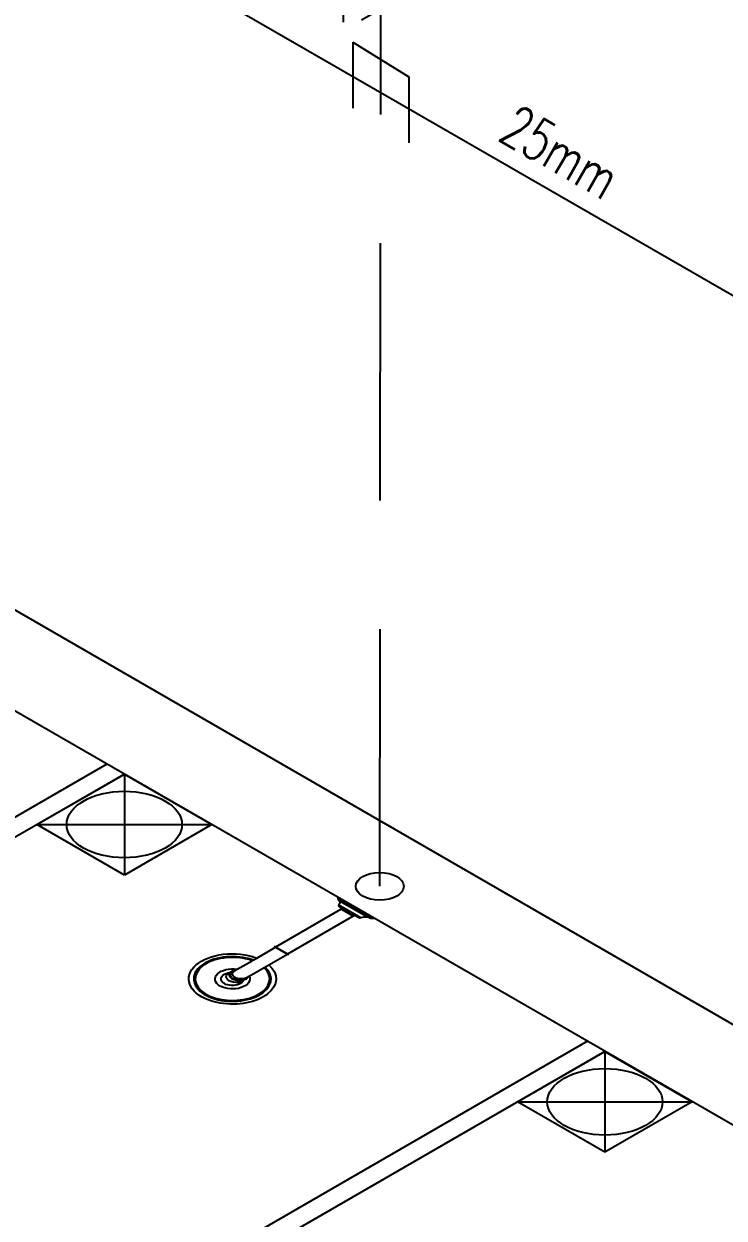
# Model space of a CAD drawing. Header units: millimetres. Extents: x 474.7 to 528.3, y 13.1 to 23.5.
# Drawn here: x 511.895 to 512.745, y 19.642 to 21.092 of the extents above; entities that cross this region are included whole.
import ezdxf

# ---------------------------------------------------------------- set-up
doc = ezdxf.new("R2010")
doc.units = ezdxf.units.MM
doc.header["$LTSCALE"] = 2.5
doc.linetypes.add('DASHDOT', pattern=[1, 0.5, -0.25, 0, -0.25])
doc.linetypes.add('HIDDEN2', pattern=[0.1875, 0.125, -0.0625])
for name, color, linetype in [('AF-PVCH', 140, 'Continuous'), ('EIXO', 253, 'Continuous'), ('I-AGUA FRIA', 5, 'Continuous'), ('I-ARQ', 8, 'Continuous'), ('I-CONEXAO', 1, 'Continuous'), ('I-NORMO_INST', 4, 'Continuous')]:
    doc.layers.add(name, color=color, linetype=linetype)
doc.styles.add('25', font='ROMANS.SHX', dxfattribs={"width": 0.7, "height": 0.05})

# ---------------------------------------------------------------- blocks, each defined once
blk = doc.blocks.new('*X9')
at = {"color": 0}
for p, q in [((6.7133, 15.0236), (6.7303, 15.0405)), ((6.714, 15.0296), (6.7214, 15.037)), ((6.7149, 15.0199), (6.7367, 15.0417)), ((6.7174, 15.0171), (6.7424, 15.042)), ((6.7204, 15.0147), (6.7475, 15.0418)), ((6.7238, 15.0128), (6.7521, 15.0412)), ((6.7275, 15.0113), (6.7565, 15.0402)), ((6.7317, 15.0102), (6.7604, 15.0388)), ((6.7363, 15.0094), (6.7639, 15.0371)), ((6.7412, 15.009), (6.7671, 15.0349)), ((6.7466, 15.0091), (6.7697, 15.0323)), ((6.7527, 15.0099), (6.7718, 15.029)), ((6.7602, 15.0121), (6.7724, 15.0243))]:
    blk.add_line(p, q, dxfattribs=at)
blk = doc.blocks.new('RG5')
at = {"layer": 'I-CONEXAO'}
for p, q in [((-0.0537, 0.0041), (-0.0078, 0.0306)), ((-0.0242, -0.0389), (-0.0674, -0.014)), ((-0.0201, -0.0116), (-0.0458, -0.0264)), ((0.01, -0.0318), (0.0558, -0.0053))]:
    blk.add_line(p, q, dxfattribs=at)
blk.add_lwpolyline([(-0.0297, 0, 0.161289), (-0.0278, -0.0057, 0.106183), (-0.021, -0.0117, 0.070456), (-0.0119, -0.0151, 0.056723), (0, -0.0165, 0.056723), (0.0119, -0.0151, 0.070456), (0.021, -0.0117, 0.106183), (0.0278, -0.0057, 0.161289), (0.0297, 0, 0.161289), (0.0278, 0.0057, 0.106183), (0.021, 0.0117, 0.070456), (0.0119, 0.0152, 0.056723), (0, 0.0165, 0.056723), (-0.0119, 0.0152, 0.070456), (-0.021, 0.0117, 0.106183), (-0.0278, 0.0057, 0.161289)], format="xyb", close=True, dxfattribs=at)
at = {"color": 8}
blk.add_blockref('*X9', (-6.7428, -15.0255), dxfattribs=at)
blk = doc.blocks.new('*U32')
at = {"color": 8, "extrusion": (0, 0.816497, 0.57735)}
blk.add_circle((0.0012, -4.2567, -3.0103), 0.0291, dxfattribs=at)
at = {"layer": 'EIXO', "linetype": 'HIDDEN2'}
blk.add_line((-0.0012, -0.0003, -2.9653), (0, 0.964), dxfattribs=at)
at = {"layer": 'I-AGUA FRIA'}
blk.add_line((0, 0.964), (-0.0001, 2.1016), dxfattribs=at)
at = {"layer": 'AF-PVCH', "xscale": -1, "rotation": 239.9999999999995}
blk.add_blockref('RG5', (0, 1.1008), dxfattribs=at)

msp = doc.modelspace()

# ---------------------------------------------------------------- linework, layer by layer
at = {"layer": 'I-AGUA FRIA'}
msp.add_line((511.1643, 21.6808, 5.2136), (514.9058, 19.5206, 5.2136), dxfattribs=at)
at = {"layer": 'I-ARQ', "extrusion": (0, 0.816497, 0.57735)}
for p, q in [((514.983, 18.5907, 20.092), (510.7793, 21.0177, 16.6597)), ((514.877, 18.5295, 20.1786), (510.8288, 20.8667, 16.8733)), ((511.9955, 20.1931, 17.8259), (511.1399, 19.6991, 18.5245)), ((512.0167, 20.1808, 17.8432), (511.1611, 19.6868, 18.5418)), ((511.9106, 20.1196, 17.9298), (512.0167, 20.1808, 17.8432)), ((512.0167, 20.1808, 17.8432), (512.1228, 20.1196, 17.9298)), ((512.0167, 20.1808, 17.8432), (512.0167, 20.0583, 18.0164)), ((512.0167, 20.0583, 18.0164), (511.9106, 20.1196, 17.9298)), ((511.9106, 20.1196, 17.9298), (512.1228, 20.1196, 17.9298)), ((512.1228, 20.1196, 17.9298), (512.0167, 20.0583, 18.0164)), ((512.5789, 19.8563, 18.3022), (511.7233, 19.3623, 19.0008)), ((512.6001, 19.844, 18.3195), (511.7445, 19.35, 19.0181)), ((512.494, 19.7828, 18.4061), (512.6001, 19.844, 18.3195)), ((512.6001, 19.844, 18.3195), (512.7061, 19.7828, 18.4061)), ((512.6001, 19.844, 18.3195), (512.6001, 19.7215, 18.4927)), ((512.6001, 19.7215, 18.4927), (512.494, 19.7828, 18.4061)), ((512.494, 19.7828, 18.4061), (512.7061, 19.7828, 18.4061)), ((512.7061, 19.7828, 18.4061), (512.6001, 19.7215, 18.4927))]:
    msp.add_line(p, q, dxfattribs=at)
at = {"layer": 'I-ARQ', "ltscale": 0.200747, "extrusion": (0, 0.816497, 0.57735), "elevation": 26.7794}
msp.add_lwpolyline([(-512.3148, 3.2199, 0.164371), (-512.3196, 3.2204), (-512.2759, 3.1768, 0.164371), (-512.2765, 3.1816)], format="xyb", dxfattribs=at)
at = {"layer": 'I-ARQ', "extrusion": (0, 0.816497, 0.57735), "elevation": 26.7794}
for points in [[(-512.277, 3.1924, 0.377188), (-512.2772, 3.195), (-512.3014, 3.2192, 0.377188), (-512.304, 3.2194)], [(-512.2779, 3.1846, -0.280777), (-512.277, 3.1924)], [(-512.304, 3.2194, -0.280777), (-512.3118, 3.2185)], [(-512.192, 3.319, -0.700978), (-512.133, 3.3994, -1), (-512.1629, 3.2976, -0.07613), (-512.1774, 3.3044)], [(-512.173, 3.3088, 0.06962), (-512.1611, 3.3034, 5.480122), (-512.1876, 3.3234)], [(-512.1683, 3.3427, -3.836175), (-512.1537, 3.3281)], [(-512.1614, 3.3516, -1.802734), (-512.1448, 3.335)]]:
    msp.add_lwpolyline(points, format="xyb", dxfattribs=at)
msp.add_lwpolyline([(-512.2765, 3.1816), (-512.3148, 3.2199), (-512.3118, 3.2185), (-512.2779, 3.1846)], close=True, dxfattribs=at)
at = {"layer": 'I-ARQ', "ltscale": 0.352288, "extrusion": (0, 0.816497, 0.57735), "elevation": 26.7794}
msp.add_lwpolyline([(-512.277, 3.1924), (-512.304, 3.2194)], dxfattribs=at)
at = {"layer": 'I-ARQ', "extrusion": (0, 0.816497, 0.57735), "elevation": 26.7794}
for points in [[(-512.282, 3.1998), (-512.2002, 3.2816)], [(-512.2966, 3.2144), (-512.2148, 3.2962)]]:
    msp.add_lwpolyline(points, dxfattribs=at)
at = {"layer": 'I-ARQ', "ltscale": 0.025813, "extrusion": (0, 0.816497, 0.57735), "elevation": 26.7794}
msp.add_lwpolyline([(-512.2811, 3.2022), (-512.2791, 3.2027)], dxfattribs=at)
at = {"layer": 'I-ARQ', "ltscale": 0.242325, "extrusion": (0, 0.816497, 0.57735), "elevation": 26.7794}
msp.add_lwpolyline([(-512.2803, 3.2014), (-512.295, 3.2161)], dxfattribs=at)
at = {"layer": 'I-ARQ', "ltscale": 0.029062, "extrusion": (0, 0.816497, 0.57735), "elevation": 26.7794}
for points in [[(-512.2827, 3.2005), (-512.2811, 3.2022)], [(-512.2959, 3.2137), (-512.2942, 3.2153), (-512.2937, 3.2173)]]:
    msp.add_lwpolyline(points, dxfattribs=at)
at = {"layer": 'I-ARQ', "ltscale": 0.218093, "extrusion": (0, 0.816497, 0.57735), "elevation": 26.7794}
msp.add_lwpolyline([(-512.2811, 3.2022), (-512.2934, 3.2145)], dxfattribs=at)
at = {"layer": 'I-ARQ', "ltscale": 0.06322, "extrusion": (0, 0.816497, 0.57735), "elevation": 26.7794}
for points in [[(-512.1774, 3.3044), (-512.2002, 3.2816)], [(-512.192, 3.319), (-512.2148, 3.2962)], [(-512.1683, 3.3427), (-512.192, 3.319)], [(-512.173, 3.3088), (-512.1774, 3.3044)], [(-512.147, 3.3348), (-512.1537, 3.3281)], [(-512.1616, 3.3494), (-512.1683, 3.3427)]]:
    msp.add_lwpolyline(points, dxfattribs=at)
at = {"layer": 'I-ARQ', "linetype": 'DASHDOT', "ltscale": 0.30975, "extrusion": (0, 0.816497, 0.57735), "elevation": 26.7794}
msp.add_lwpolyline([(-512.2163, 3.2976), (-512.1988, 3.2801)], dxfattribs=at)
at = {"layer": 'I-ARQ', "ltscale": 0.258125, "extrusion": (0, 0.816497, 0.57735), "elevation": 26.7794}
msp.add_lwpolyline([(-512.2002, 3.2816), (-512.2148, 3.2962)], dxfattribs=at)
at = {"layer": 'I-ARQ', "ltscale": 0.06322, "extrusion": (0, 0.816497, 0.57735), "elevation": 26.7794}
for points in [[(-512.173, 3.3088), (-512.172, 3.3097, 0.067971), (-512.1608, 3.3047, 5.429636), (-512.1866, 3.3244)], [(-512.1537, 3.3281), (-512.1718, 3.31, 0.067551), (-512.1607, 3.305, 5.416932), (-512.1864, 3.3246)]]:
    msp.add_lwpolyline(points, format="xyb", dxfattribs=at)
at = {"layer": 'I-ARQ', "ltscale": 0.067121, "extrusion": (0, 0.816497, 0.57735), "elevation": 26.7794}
for points in [[(-512.1448, 3.335), (-512.1435, 3.3363)], [(-512.1473, 3.3325), (-512.1448, 3.335)]]:
    msp.add_lwpolyline(points, dxfattribs=at)
at = {"layer": 'I-ARQ', "ltscale": 0.067122, "extrusion": (0, 0.816497, 0.57735), "elevation": 26.7794}
msp.add_lwpolyline([(-512.1601, 3.3529), (-512.164, 3.349, 0.128945), (-512.1667, 3.3443)], format="xyb", dxfattribs=at)
at = {"layer": 'I-ARQ', "extrusion": (0, 0.816497, 0.57735)}
for centre in [(-512.0167, 3.0236, 26.7794), (-512.6001, 3.607, 26.7794)]:
    msp.add_circle(centre, 0.07, dxfattribs=at)
at = {"layer": 'I-ARQ', "extrusion": (0, -0.816497, -0.57735)}
for centre, major_axis, ratio, start_param, end_param in [((512.1518, 19.9343, 18.1919), (-0.00832, 0.0048, -0.00679), 0.939693, 4.212389, 6.283156), ((512.1553, 19.9363, 18.1891), (0.0102, 0), 1, 3.953679, 4.114696), ((512.1553, 19.9363, 18.1891), (0, 0.0059, -0.00834), 1, 2.168494, 2.329509)]:
    msp.add_ellipse(centre, major_axis=major_axis, ratio=ratio, start_param=start_param, end_param=end_param, dxfattribs=at)
at = {"layer": 'I-ARQ', "extrusion": (5.55112e-17, -0.816497, -0.57735)}
for centre, major_axis, ratio, start_param, end_param in [((512.1556, 19.9365, 18.1888), (-0.00832, 0.0048, -0.00679), 0.939692, 3.141597, 6.283189), ((512.1557, 19.9365, 18.1887), (-0.00796, 0.0046, -0.0065), 0.939693, 2.733002, 6.691777), ((512.1579, 19.9378, 18.187), (-0.00731, 0.00422, -0.00597), 0.939693, 3.141593, 6.283185)]:
    msp.add_ellipse(centre, major_axis=major_axis, ratio=ratio, start_param=start_param, end_param=end_param, dxfattribs=at)
at = {"layer": 'I-ARQ', "extrusion": (1.66533e-16, -0.816497, -0.57735)}
msp.add_ellipse((512.1557, 19.9365, 18.1887), major_axis=(-0.00789, 0.00456, -0.00644), ratio=0.939693, start_param=2.754135, end_param=6.670643, dxfattribs=at)
at = {"layer": 'I-ARQ', "extrusion": (2.77556e-16, -0.816497, -0.57735)}
msp.add_ellipse((512.1557, 19.9365, 18.1888), major_axis=(0.00746, -0.00431, 0.00609), ratio=0.939693, start_param=1.070796, end_param=3.141564, dxfattribs=at)
at = {"layer": 'I-ARQ', "extrusion": (2.77556e-17, -0.816497, -0.57735)}
msp.add_ellipse((512.1556, 19.9365, 18.1888), major_axis=(-0.00831, 0.00481, -0.0068), ratio=0.942388, start_param=-0.000819, end_param=0.496805, dxfattribs=at)
at = {"layer": 'I-ARQ', "extrusion": (1.38778e-16, -0.816497, -0.57735)}
msp.add_ellipse((512.1557, 19.9365, 18.1888), major_axis=(-0.00746, 0.00431, -0.00609), ratio=0.939693, start_param=-0.000029, end_param=0.199444, dxfattribs=at)
at = {"layer": 'I-ARQ', "extrusion": (1.11022e-16, -0.816497, -0.57735)}
msp.add_ellipse((512.1557, 19.9365, 18.1888), major_axis=(0.00746, -0.00431, 0.00609), ratio=0.939693, start_param=-0.000029, end_param=1.070796, dxfattribs=at)
at = {"layer": 'I-ARQ', "extrusion": (-8.32667e-17, -0.816497, -0.57735)}
msp.add_ellipse((512.1557, 19.9365, 18.1888), major_axis=(-0.00746, 0.00431, -0.00609), ratio=0.939693, start_param=2.942153, end_param=3.141564, dxfattribs=at)
at = {"layer": 'I-ARQ', "extrusion": (-2.77556e-17, -0.816497, -0.57735)}
msp.add_ellipse((512.1518, 19.9343, 18.1919), major_axis=(-0.00832, 0.0048, -0.00679), ratio=0.939693, start_param=3.141564, end_param=4.212389, dxfattribs=at)
at = {"layer": 'I-CONEXAO', "elevation": 5.2136}
for points in [[(512.294, 21.07), (512.362, 21.0279)], [(512.294, 21.07), (512.294, 20.99)], [(512.362, 21.0279), (512.362, 20.9479)]]:
    msp.add_lwpolyline(points, dxfattribs=at)

# ---------------------------------------------------------------- block references
at = {"layer": 'I-AGUA FRIA'}
msp.add_blockref('*U32', (512.328, 20.0449, 5.2136), dxfattribs=at)

# ---------------------------------------------------------------- texts
at = {"layer": 'I-NORMO_INST', "style": '25', "width": 0.7}
msp.add_text('25mm', height=0.05, rotation=330, dxfattribs=at).set_placement((512.4688, 20.9522, 5.2136))

doc.saveas('drawing.dxf')
